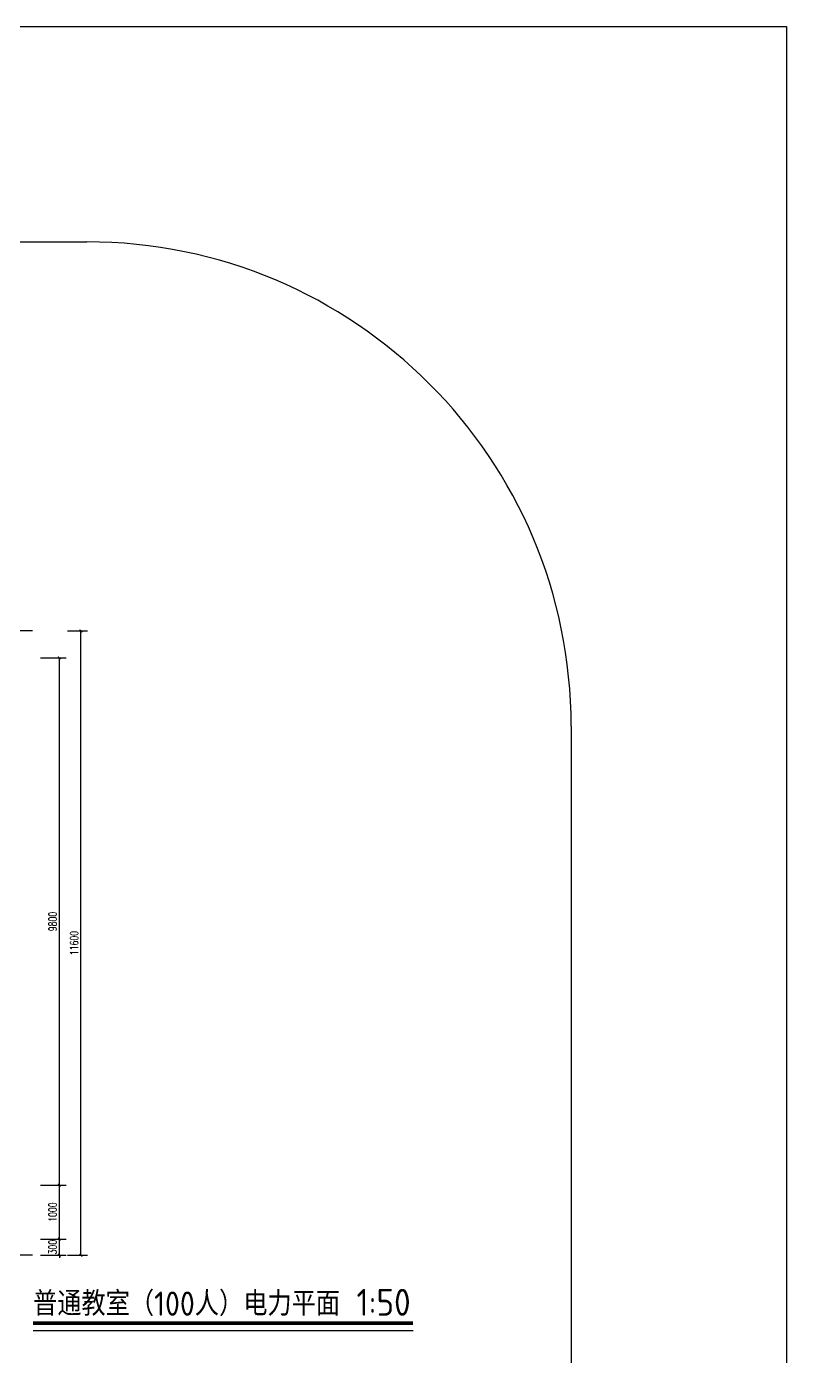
# Model space of a CAD drawing. Extents: x 0 to 302064749, y -59725395 to 1524223.
# Drawn here: x 2125410 to 2139530, y 1459815 to 1484524 of the extents above; entities that cross this region are included whole.
import ezdxf

# ---------------------------------------------------------------- set-up
doc = ezdxf.new("R2010")
doc.units = 0
doc.header["$LTSCALE"] = 1000
for name, color, linetype in [('0-底图', 7, 'Continuous'), ('TEL_SYMB', 3, 'Continuous'), ('公用-尺寸', 3, 'Continuous'), ('建筑-轴网', 1, 'Continuous'), ('道路-DX', 4, 'Continuous')]:
    doc.layers.add(name, color=color, linetype=linetype)
doc.styles.add('_TCH_DIM_T3', font='SIMPLEX', dxfattribs={"width": 0.705882, "bigfont": 'GBCBIG'})
doc.styles.get("Standard").update_dxf_attribs({"font": 'geniso.shx', "bigfont": 'hztxt.shx'})
doc.dimstyles.new('_TCH_ARCH&&50', dxfattribs={"dimtxt": 148.75, "dimasz": 50, "dimexe": 125, "dimexo": 150, "dimgap": 50, "dimtad": 1, "dimdec": 0, "dimzin": 0, "dimdsep": 46, "dimtxsty": '_TCH_DIM_T3', "dimblk": 'ARCHTICK', "dimcen": 0.09, "dimclrt": 7, "dimazin": 2, "dimtfac": 1, "dimtdec": 0, "dimtix": 1, "dimtmove": 2, "dimatfit": 3, "dimfxl": 1, "dimtolj": 1, "dimtzin": 0, "dimarcsym": 0})

# ---------------------------------------------------------------- blocks, each defined once
blk = doc.blocks.new('gfhjghj')
at = {"layer": '道路-DX', "ltscale": 5}
for p, q in [((1060432.7, 5600.1), (1142132.7, 5600.1)), ((1142132.7, 5600.1), (1142132.7, -39499.9)), ((1060432.7, 1600.1), (1129132.7, 1600.1)), ((1138132.7, -7399.9), (1138132.7, -26499.9))]:
    blk.add_line(p, q, dxfattribs=at)
blk.add_arc((1129132.7, -7399.9), 9000, 0, 90, dxfattribs=at)
blk = doc.blocks.new('_ArchTick')
at = {"color": 0, "linetype": 'ByBlock', "const_width": 0.4}
blk.add_lwpolyline([(-0.5, -0.5), (0.5, 0.5)], dxfattribs=at)
blk = doc.blocks.new('*D890')
at = {"layer": 'Defpoints', "color": 0, "transparency": 16777216}
for p in [(1102124, -380572), (1102524, -380572), (1102124, -392172)]:
    blk.add_point(p, dxfattribs=at)
at = {"layer": '公用-尺寸', "color": 0, "lineweight": -2, "transparency": 16777216}
for p, q in [((1102274, -380572), (1102649, -380572)), ((1102524, -392172), (1102524, -380572)), ((1102274, -392172), (1102649, -392172))]:
    blk.add_line(p, q, dxfattribs=at)
at = {"layer": '公用-尺寸', "color": 0, "lineweight": -2, "transparency": 16777216, "xscale": 50, "yscale": 50, "zscale": 50}
for p, rotation in [((1102524, -380572), 90), ((1102524, -392172), 270)]:
    blk.add_blockref('_ArchTick', p, dxfattribs=dict(at, rotation=rotation))
at = {"layer": '公用-尺寸', "color": 7, "transparency": 16777216, "insert": (1102399, -386372), "char_height": 148.8, "attachment_point": 5, "rotation": 90, "style": '_TCH_DIM_T3'}
blk.add_mtext('\\A1;11600', dxfattribs=at)
blk = doc.blocks.new('*D891')
at = {"layer": 'Defpoints', "color": 0, "transparency": 16777216}
for p in [(1101624, -391872), (1102124, -391872), (1101624, -392172)]:
    blk.add_point(p, dxfattribs=at)
at = {"layer": '公用-尺寸', "color": 0, "lineweight": -2, "transparency": 16777216}
for p, q in [((1101774, -391872), (1102249, -391872)), ((1102124, -391872), (1102124, -391822)), ((1102124, -392172), (1102124, -391872)), ((1101774, -392172), (1102249, -392172)), ((1102124, -392172), (1102124, -392222))]:
    blk.add_line(p, q, dxfattribs=at)
at = {"layer": '公用-尺寸', "color": 0, "lineweight": -2, "transparency": 16777216, "xscale": 50, "yscale": 50, "zscale": 50}
for p, rotation in [((1102124, -391872), 270), ((1102124, -392172), 90)]:
    blk.add_blockref('_ArchTick', p, dxfattribs=dict(at, rotation=rotation))
at = {"layer": '公用-尺寸', "color": 7, "transparency": 16777216, "insert": (1101999, -392022), "char_height": 148.8, "attachment_point": 5, "rotation": 90, "style": '_TCH_DIM_T3'}
blk.add_mtext('\\A1;300', dxfattribs=at)
blk = doc.blocks.new('*D892')
at = {"layer": 'Defpoints', "color": 0, "transparency": 16777216}
for p in [(1101624, -390872), (1102124, -390872), (1101624, -391872)]:
    blk.add_point(p, dxfattribs=at)
at = {"layer": '公用-尺寸', "color": 0, "lineweight": -2, "transparency": 16777216}
for p, q in [((1101774, -390872), (1102249, -390872)), ((1102124, -391872), (1102124, -390872)), ((1101774, -391872), (1102249, -391872))]:
    blk.add_line(p, q, dxfattribs=at)
at = {"layer": '公用-尺寸', "color": 0, "lineweight": -2, "transparency": 16777216, "xscale": 50, "yscale": 50, "zscale": 50}
for p, rotation in [((1102124, -390872), 90), ((1102124, -391872), 270)]:
    blk.add_blockref('_ArchTick', p, dxfattribs=dict(at, rotation=rotation))
at = {"layer": '公用-尺寸', "color": 7, "transparency": 16777216, "insert": (1101999, -391372), "char_height": 148.8, "attachment_point": 5, "rotation": 90, "style": '_TCH_DIM_T3'}
blk.add_mtext('\\A1;1000', dxfattribs=at)
blk = doc.blocks.new('*D893')
at = {"layer": 'Defpoints', "color": 0, "transparency": 16777216}
for p in [(1101624, -381072), (1102124, -381072), (1101624, -390872)]:
    blk.add_point(p, dxfattribs=at)
at = {"layer": '公用-尺寸', "color": 0, "lineweight": -2, "transparency": 16777216}
for p, q in [((1101774, -381072), (1102249, -381072)), ((1102124, -390872), (1102124, -381072)), ((1101774, -390872), (1102249, -390872))]:
    blk.add_line(p, q, dxfattribs=at)
at = {"layer": '公用-尺寸', "color": 0, "lineweight": -2, "transparency": 16777216, "xscale": 50, "yscale": 50, "zscale": 50}
for p, rotation in [((1102124, -381072), 90), ((1102124, -390872), 270)]:
    blk.add_blockref('_ArchTick', p, dxfattribs=dict(at, rotation=rotation))
at = {"layer": '公用-尺寸', "color": 7, "transparency": 16777216, "insert": (1101999, -385972), "char_height": 148.8, "attachment_point": 5, "rotation": 90, "style": '_TCH_DIM_T3'}
blk.add_mtext('\\A1;9800', dxfattribs=at)
blk = doc.blocks.new('ghkk')
at = {"layer": '建筑-轴网'}
for p, q in [((1101623.6, -380571.6), (1081873.6, -380571.6)), ((1101623.6, -392171.6), (1081873.6, -392171.6))]:
    blk.add_line(p, q, dxfattribs=at)
at = {"layer": '公用-尺寸'}
for p1, p2, distance, picture, middle in [((1102123.6, -392171.6), (1102123.6, -380571.6), -400, '*D890', (1102399.3, -386371.6)), ((1101623.6, -390871.6), (1101623.6, -381071.6), -500, '*D893', (1101999.3, -385971.6)), ((1101623.6, -391871.6), (1101623.6, -390871.6), -500, '*D892', (1101999.3, -391371.6)), ((1101623.6, -392171.6), (1101623.6, -391871.6), -500, '*D891', (1101999.3, -392021.6))]:
    dim = blk.add_aligned_dim(p1=p1, p2=p2, distance=distance, dimstyle='_TCH_ARCH&&50', dxfattribs=at)
    dim.commit()
    dim.dimension.update_dxf_attribs({"geometry": picture, "text_midpoint": middle})

msp = doc.modelspace()

# ---------------------------------------------------------------- linework, layer by layer
at = {"layer": 'TEL_SYMB', "const_width": 70}
msp.add_lwpolyline([(2125530, 1460433), (2132592, 1460433)], dxfattribs=at)
at = {"layer": 'TEL_SYMB'}
msp.add_lwpolyline([(2125530, 1460293), (2132592, 1460293)], dxfattribs=at)

# ---------------------------------------------------------------- block references
at = {"layer": '0-底图'}
for name, p in [('gfhjghj', (997397, 1478924)), ('ghkk', (1023895, 1853867))]:
    msp.add_blockref(name, p, dxfattribs=at)

# ---------------------------------------------------------------- texts
at = {"layer": 'TEL_SYMB', "color": 7}
for s, height, p in [('普通教室（100人）电力平面', 450, (2125530, 1460570)), ('1:50', 500, (2131541, 1460570))]:
    msp.add_text(s, height=height, dxfattribs=at).set_placement(p)

doc.saveas('drawing.dxf')
